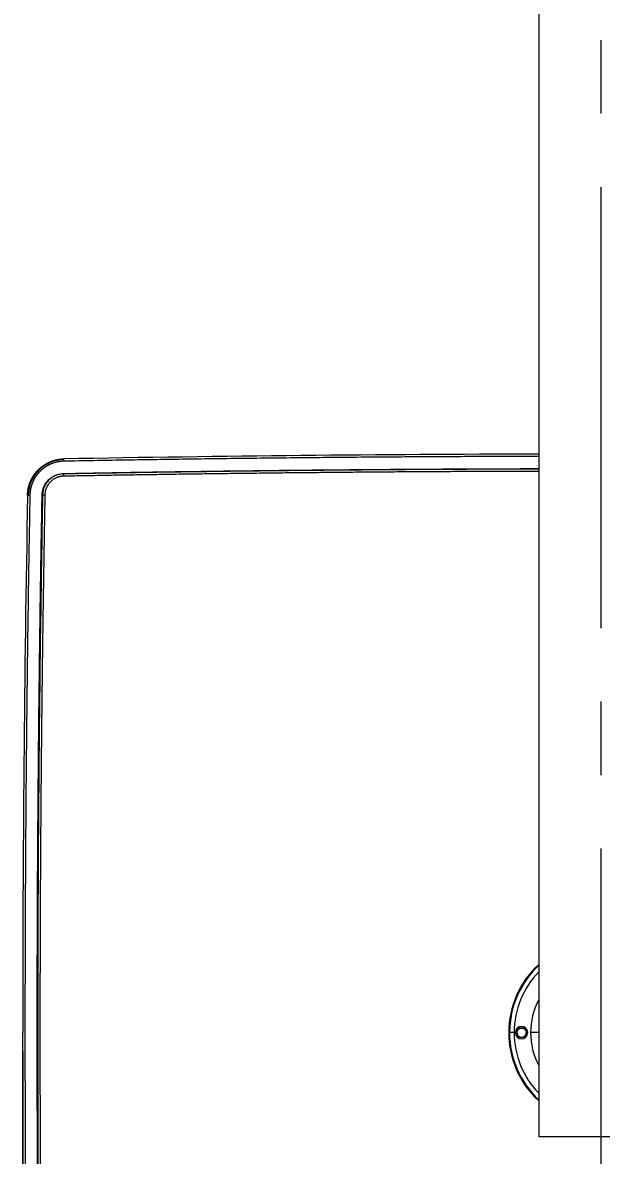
# Model space of a CAD drawing. Extents: x 8896 to 12055, y -91 to 2224.
# Drawn here: x 9756.8 to 9881.8, y 1567.2 to 1811.8 of the extents above; entities that cross this region are included whole.
import ezdxf

# ---------------------------------------------------------------- set-up
doc = ezdxf.new("R2010")
doc.units = 0
doc.header["$LTSCALE"] = 10
doc.header["$MEASUREMENT"] = 0
doc.header["$PDMODE"] = 3
doc.header["$PDSIZE"] = -10
doc.linetypes.add('CENTER2', pattern=[28.575, 19.05, -3.175, 3.175, -3.175])
doc.layers.get('0').update_dxf_attribs({"linetype": 'CONTINUOUS'})
doc.layers.get('DEFPOINTS').update_dxf_attribs({"linetype": 'CONTINUOUS'})
doc.layers.add('1', color=7, linetype='CONTINUOUS')
doc.layers.add('Cneter', color=1, linetype='CENTER2', lineweight=13)
doc.styles.add('Daelim Dimension', font='')
doc.styles.get('Daelim Dimension').set_extended_font_data('나눔고딕')
doc.dimstyles.new('DEFAULT', dxfattribs={"dimscale": 2, "dimtxt": 2, "dimasz": 2, "dimexe": 0, "dimexo": 2, "dimgap": 1, "dimtad": 1, "dimdec": 1, "dimzin": 9, "dimdsep": 46, "dimtxsty": 'Daelim Dimension', "dimcen": 0.5, "dimclrd": 5, "dimclre": 5, "dimclrt": 256, "dimadec": 1, "dimazin": 0, "dimtfac": 1, "dimtdec": 1, "dimtix": 1, "dimtmove": 0, "dimatfit": 3, "dimfxl": 1, "dimtolj": 1, "dimtzin": 1, "dimlwd": 9, "dimlwe": 9, "dimarcsym": 0})

# ---------------------------------------------------------------- blocks, each defined once
blk = doc.blocks.new('*D15')
at = {"color": 5, "lineweight": 9, "ltscale": 0.5, "transparency": 16777216}
for p, q in [((9756.82, 1589.67), (9756.82, 1413.04)), ((10006.81, 1589.67), (10006.81, 1413.04)), ((9764.82, 1415.04), (9998.81, 1415.04))]:
    blk.add_line(p, q, dxfattribs=at)
at = {"color": 5, "ltscale": 0.5, "transparency": 16777216}
for points in [[(9764.82, 1416.37), (9764.82, 1413.71), (9756.82, 1415.04)], [(9998.81, 1416.37), (9998.81, 1413.71), (10006.81, 1415.04)]]:
    blk.add_solid(points, dxfattribs=at)
at = {"layer": 'DEFPOINTS', "color": 0, "ltscale": 0.5, "transparency": 16777216}
for p in [(9756.82, 1593.67), (10006.81, 1593.67), (10006.81, 1415.04)]:
    blk.add_point(p, dxfattribs=at)
at = {"color": 7, "ltscale": 0.5, "transparency": 16777216, "insert": (9881.81, 1427.93), "char_height": 20, "attachment_point": 5, "style": 'Daelim Dimension'}
blk.add_mtext('\\A1;250', dxfattribs=at)

msp = doc.modelspace()

# ---------------------------------------------------------------- linework, layer by layer
at = {"layer": '1', "color": 7, "linetype": 'Continuous', "lineweight": 18}
for p in [(9868.26, 1895.15), (9895.26, 1571.15)]:
    msp.add_line(p, (9868.26, 1571.15), dxfattribs=at)
at = {"layer": '1', "color": 7, "linetype": 'Continuous', "lineweight": 13}
for p, q in [((9861.96, 1593.67), (9861.81, 1593.67)), ((9862.96, 1593.67), (9861.96, 1593.67)), ((9863.53, 1593.67), (9863.22, 1593.67)), ((9865.56, 1593.67), (9865.6, 1593.67)), ((9868.26, 1593.67), (9866.51, 1593.67))]:
    msp.add_line(p, q, dxfattribs=at)
at = {"layer": '1', "color": 7, "linetype": 'Continuous', "lineweight": 18}
for centre, radius, start, end in [((9881.81, -4667.95), 6386.61, 90.121563, 91.041505), ((16143.43, 1593.67), 6386.61, 178.958495, 180), ((9881.81, 1593.67), 20, 132.6544, 180), ((9881.81, 1593.67), 15.3, 152.3433, 180), ((9881.81, 1593.67), 20, 180, 227.3456), ((9864.56, 1593.67), 1.34, 90, 180), ((9864.56, 1593.67), 1.34, 180, 270), ((9864.56, 1593.67), 1.04, 90, 180), ((9864.56, 1593.67), 1.04, 180, 270), ((9864.56, 1593.67), 1.34, 0, 90), ((9864.56, 1593.67), 1.04, 360, 90), ((9864.56, 1593.67), 1.04, 270, 360), ((9864.56, 1593.67), 1.34, 270, 0), ((9881.81, 1593.67), 15.3, 180, 207.6567)]:
    msp.add_arc(centre, radius, start, end, dxfattribs=at)
at = {"layer": '1', "color": 7, "linetype": 'Continuous', "lineweight": 13}
for radius, start, end in [(19.85, 133.0472, 179.7289), (18.85, 135.9537, 179.7289), (19.85, 179.7289, 180), (19.85, 180, 226.9542), (18.85, 179.7289, 180), (18.85, 180, 224.0448)]:
    msp.add_arc((9881.81, 1593.67), radius, start, end, dxfattribs=at)
msp.add_ellipse((9765.87, 1709.61), major_axis=(5.64, 5.47), ratio=1, start_param=0.818639, end_param=2.35315, dxfattribs=at)
for points, degree in [([(9868.26, 1718.15), (9817, 1718.04), (9765.74, 1717.11)], 2), ([(9758.37, 1709.75), (9756.26, 1593.67), (9758.37, 1477.59)], 2), ([(9863.53, 1593.67), (9863.56, 1593.67)], 1), ([(9865.91, 1593.67), (9865.6, 1593.67)], 1)]:
    msp.add_open_spline(points, degree=degree, dxfattribs=at)
at = {"layer": '1', "color": 7, "linetype": 'Continuous', "lineweight": 18}
for points, knots in [([(9757.87, 1709.76), (9757.87, 1709.77), (9757.87, 1709.8), (9757.88, 1709.84), (9757.88, 1709.89), (9757.88, 1709.93), (9757.88, 1709.97), (9757.88, 1710.02), (9757.88, 1710.06), (9757.89, 1710.1), (9757.89, 1710.15), (9757.89, 1710.19), (9757.9, 1710.23), (9757.9, 1710.28), (9757.9, 1710.32), (9757.91, 1710.36), (9757.91, 1710.41), (9757.92, 1710.45), (9757.92, 1710.49), (9757.93, 1710.54), (9757.93, 1710.58), (9757.94, 1710.62), (9757.94, 1710.66), (9757.95, 1710.71), (9757.95, 1710.75), (9757.96, 1710.79), (9757.97, 1710.83), (9757.97, 1710.88), (9757.98, 1710.92), (9757.99, 1710.96), (9757.99, 1711), (9758, 1711.05), (9758.01, 1711.09), (9758.02, 1711.13), (9758.03, 1711.17), (9758.03, 1711.21), (9758.04, 1711.26), (9758.05, 1711.3), (9758.06, 1711.34), (9758.07, 1711.38), (9758.08, 1711.42), (9758.09, 1711.47), (9758.1, 1711.51), (9758.11, 1711.55), (9758.12, 1711.59), (9758.13, 1711.63), (9758.14, 1711.67), (9758.15, 1711.71), (9758.16, 1711.75), (9758.18, 1711.8), (9758.19, 1711.84), (9758.2, 1711.88), (9758.21, 1711.92), (9758.22, 1711.96), (9758.24, 1712), (9758.25, 1712.04), (9758.26, 1712.08), (9758.28, 1712.12), (9758.29, 1712.16), (9758.3, 1712.2), (9758.32, 1712.24), (9758.33, 1712.28), (9758.34, 1712.32), (9758.36, 1712.36), (9758.37, 1712.4), (9758.39, 1712.44), (9758.4, 1712.48), (9758.42, 1712.52), (9758.43, 1712.56), (9758.45, 1712.6), (9758.47, 1712.64), (9758.48, 1712.67), (9758.5, 1712.71), (9758.51, 1712.75), (9758.53, 1712.79), (9758.55, 1712.83), (9758.56, 1712.87), (9758.58, 1712.91), (9758.6, 1712.94), (9758.62, 1712.98), (9758.63, 1713.02), (9758.65, 1713.06), (9758.67, 1713.1), (9758.69, 1713.13), (9758.71, 1713.17), (9758.73, 1713.21), (9758.74, 1713.25), (9758.76, 1713.28), (9758.78, 1713.32), (9758.8, 1713.36), (9758.82, 1713.39), (9758.84, 1713.43), (9758.86, 1713.47), (9758.88, 1713.5), (9758.9, 1713.54), (9758.92, 1713.58), (9758.94, 1713.61), (9758.96, 1713.65), (9758.99, 1713.68), (9759.01, 1713.72), (9759.03, 1713.75), (9759.05, 1713.79), (9759.07, 1713.83), (9759.09, 1713.86), (9759.12, 1713.9), (9759.14, 1713.93), (9759.16, 1713.97), (9759.18, 1714), (9759.21, 1714.03), (9759.23, 1714.07), (9759.25, 1714.1), (9759.27, 1714.14), (9759.3, 1714.17), (9759.32, 1714.21), (9759.35, 1714.24), (9759.37, 1714.27), (9759.39, 1714.31), (9759.42, 1714.34), (9759.44, 1714.37), (9759.47, 1714.41), (9759.49, 1714.44), (9759.52, 1714.47), (9759.54, 1714.5), (9759.57, 1714.54), (9759.59, 1714.57), (9759.62, 1714.6), (9759.64, 1714.63), (9759.67, 1714.66), (9759.69, 1714.7), (9759.72, 1714.73), (9759.75, 1714.76), (9759.77, 1714.79), (9759.8, 1714.82), (9759.83, 1714.85), (9759.85, 1714.88), (9759.88, 1714.91), (9759.91, 1714.94), (9759.93, 1714.97), (9759.96, 1715), (9759.99, 1715.03), (9760.02, 1715.06), (9760.05, 1715.09), (9760.07, 1715.12), (9760.1, 1715.15), (9760.13, 1715.18), (9760.16, 1715.21), (9760.19, 1715.24), (9760.22, 1715.28), (9760.27, 1715.32), (9760.33, 1715.38), (9760.39, 1715.43), (9760.44, 1715.49), (9760.5, 1715.54), (9760.56, 1715.59), (9760.62, 1715.65), (9760.68, 1715.7), (9760.74, 1715.75), (9760.8, 1715.8), (9760.86, 1715.85), (9760.93, 1715.9), (9760.99, 1715.95), (9761.05, 1716), (9761.12, 1716.05), (9761.18, 1716.09), (9761.25, 1716.14), (9761.31, 1716.19), (9761.38, 1716.23), (9761.45, 1716.28), (9761.51, 1716.32), (9761.58, 1716.36), (9761.65, 1716.41), (9761.72, 1716.45), (9761.79, 1716.49), (9761.86, 1716.53), (9761.93, 1716.57), (9762, 1716.61), (9762.07, 1716.65), (9762.14, 1716.69), (9762.21, 1716.73), (9762.29, 1716.76), (9762.36, 1716.8), (9762.43, 1716.84), (9762.51, 1716.87), (9762.58, 1716.9), (9762.66, 1716.94), (9762.73, 1716.97), (9762.81, 1717), (9762.88, 1717.03), (9762.96, 1717.06), (9763.04, 1717.09), (9763.11, 1717.12), (9763.19, 1717.15), (9763.27, 1717.18), (9763.35, 1717.2), (9763.42, 1717.23), (9763.5, 1717.25), (9763.58, 1717.28), (9763.66, 1717.3), (9763.74, 1717.32), (9763.82, 1717.34), (9763.9, 1717.37), (9763.98, 1717.39), (9764.06, 1717.4), (9764.14, 1717.42), (9764.23, 1717.44), (9764.31, 1717.46), (9764.39, 1717.47), (9764.47, 1717.49), (9764.55, 1717.5), (9764.64, 1717.52), (9764.72, 1717.53), (9764.8, 1717.54), (9764.89, 1717.55), (9764.97, 1717.56), (9765.05, 1717.57), (9765.14, 1717.58), (9765.22, 1717.59), (9765.3, 1717.59), (9765.39, 1717.6), (9765.47, 1717.6), (9765.56, 1717.61), (9765.64, 1717.61), (9765.7, 1717.61), (9765.73, 1717.61)], [0, 0, 0, 0, 0.003544, 0.007087, 0.010628, 0.014167, 0.017705, 0.021241, 0.024775, 0.028308, 0.031839, 0.035368, 0.038896, 0.042422, 0.045946, 0.049469, 0.05299, 0.05651, 0.060028, 0.063544, 0.067058, 0.070571, 0.074082, 0.077592, 0.0811, 0.084606, 0.088111, 0.091614, 0.095115, 0.098615, 0.102113, 0.105609, 0.109104, 0.112597, 0.116088, 0.119578, 0.123066, 0.126553, 0.130038, 0.133521, 0.137002, 0.140482, 0.14396, 0.147437, 0.150912, 0.154385, 0.157857, 0.161327, 0.164795, 0.168262, 0.171727, 0.17519, 0.178652, 0.182112, 0.18557, 0.189027, 0.192482, 0.195936, 0.199388, 0.202838, 0.206286, 0.209733, 0.213178, 0.216622, 0.220064, 0.223504, 0.226943, 0.23038, 0.233815, 0.237249, 0.240681, 0.244111, 0.24754, 0.250967, 0.254392, 0.257816, 0.261238, 0.264659, 0.268078, 0.271495, 0.27491, 0.278324, 0.281736, 0.285147, 0.288556, 0.291963, 0.295369, 0.298773, 0.302175, 0.305576, 0.308975, 0.312372, 0.315768, 0.319162, 0.322554, 0.325945, 0.329334, 0.332722, 0.336108, 0.339492, 0.342874, 0.346255, 0.349634, 0.353012, 0.356388, 0.359762, 0.363135, 0.366506, 0.369875, 0.373243, 0.376609, 0.379973, 0.383336, 0.386697, 0.390057, 0.393414, 0.396771, 0.400125, 0.403478, 0.406829, 0.410179, 0.413527, 0.416873, 0.420217, 0.42356, 0.426902, 0.430241, 0.433579, 0.436916, 0.44025, 0.443583, 0.446915, 0.450245, 0.453573, 0.456899, 0.460224, 0.463547, 0.466869, 0.470188, 0.473507, 0.476823, 0.480138, 0.483451, 0.486763, 0.490073, 0.493381, 0.496688, 0.499993, 0.506428, 0.512869, 0.519316, 0.525769, 0.532229, 0.538695, 0.545167, 0.551646, 0.558131, 0.564622, 0.571119, 0.577623, 0.584133, 0.590649, 0.597171, 0.6037, 0.610235, 0.616776, 0.623324, 0.629878, 0.636438, 0.643004, 0.649577, 0.656156, 0.662741, 0.669332, 0.67593, 0.682534, 0.689144, 0.695761, 0.702384, 0.709013, 0.715648, 0.72229, 0.728938, 0.735592, 0.742253, 0.748919, 0.755592, 0.762272, 0.768957, 0.775649, 0.782347, 0.789051, 0.795762, 0.802479, 0.809202, 0.815932, 0.822668, 0.82941, 0.836158, 0.842912, 0.849673, 0.85644, 0.863214, 0.869994, 0.87678, 0.883572, 0.89037, 0.897175, 0.903986, 0.910803, 0.917627, 0.924457, 0.931293, 0.938136, 0.944984, 0.951839, 0.958701, 0.965568, 0.972442, 0.979322, 0.986208, 0.993101, 1, 1, 1, 1]), ([(9868.26, 1715.41), (9867.73, 1715.41), (9866.35, 1715.4), (9864.13, 1715.4), (9861.61, 1715.39), (9859.08, 1715.38), (9856.55, 1715.37), (9854.03, 1715.36), (9851.5, 1715.35), (9848.98, 1715.34), (9846.45, 1715.32), (9843.92, 1715.31), (9841.4, 1715.29), (9838.87, 1715.28), (9836.35, 1715.26), (9833.82, 1715.24), (9831.3, 1715.22), (9828.77, 1715.2), (9826.24, 1715.18), (9823.72, 1715.16), (9821.19, 1715.13), (9818.67, 1715.11), (9816.14, 1715.08), (9813.62, 1715.06), (9811.09, 1715.03), (9808.57, 1715), (9806.04, 1714.97), (9803.51, 1714.94), (9800.99, 1714.91), (9798.46, 1714.88), (9795.94, 1714.84), (9793.41, 1714.81), (9790.89, 1714.77), (9788.36, 1714.74), (9785.84, 1714.7), (9783.31, 1714.66), (9780.79, 1714.62), (9778.26, 1714.58), (9775.74, 1714.54), (9773.21, 1714.5), (9770.69, 1714.45), (9768.16, 1714.41), (9766.48, 1714.38), (9765.64, 1714.36)], [0, 0, 0, 0, 0.015651, 0.040263, 0.064874, 0.089486, 0.114097, 0.138708, 0.163319, 0.18793, 0.21254, 0.237151, 0.261761, 0.286371, 0.310981, 0.335591, 0.360201, 0.384811, 0.40942, 0.434029, 0.458639, 0.483248, 0.507856, 0.532465, 0.557074, 0.581682, 0.60629, 0.630898, 0.655506, 0.680114, 0.704721, 0.729329, 0.753936, 0.778543, 0.80315, 0.827757, 0.852364, 0.87697, 0.901576, 0.926183, 0.950789, 0.975394, 1, 1, 1, 1]), ([(9761.02, 1709.75), (9761.03, 1710.24), (9761.2, 1711.23), (9761.89, 1712.55), (9762.81, 1713.47), (9763.5, 1713.88), (9763.78, 1714.01)], [0, 0, 0, 0, 0.276368, 0.551466, 0.826172, 1, 1, 1, 1]), ([(9765.64, 1714.36), (9765.34, 1714.36), (9765.05, 1714.32), (9764.47, 1714.2), (9764.05, 1714.07), (9763.65, 1713.88), (9763.39, 1713.74), (9763.02, 1713.51), (9762.68, 1713.22), (9762.26, 1712.81), (9762.07, 1712.58), (9761.74, 1712.09), (9761.6, 1711.83), (9761.37, 1711.29), (9761.28, 1711.01), (9761.19, 1710.58), (9761.17, 1710.43), (9761.13, 1710.14), (9761.12, 1709.99), (9761.12, 1709.85)], [0, 0, 0, 0, 0.125, 0.125, 0.25, 0.3125, 0.3125, 0.375, 0.5, 0.5, 0.625, 0.625, 0.75, 0.75, 0.875, 0.875, 0.9375, 0.9375, 1, 1, 1, 1]), ([(9765.64, 1713.86), (9765.63, 1713.86), (9765.61, 1713.86), (9765.58, 1713.86), (9765.55, 1713.86), (9765.51, 1713.86), (9765.48, 1713.86), (9765.45, 1713.86), (9765.42, 1713.85), (9765.38, 1713.85), (9765.35, 1713.85), (9765.32, 1713.84), (9765.29, 1713.84), (9765.25, 1713.84), (9765.22, 1713.83), (9765.19, 1713.83), (9765.16, 1713.82), (9765.12, 1713.82), (9765.09, 1713.82), (9765.06, 1713.81), (9765.03, 1713.8), (9764.99, 1713.8), (9764.96, 1713.79), (9764.93, 1713.79), (9764.9, 1713.78), (9764.81, 1713.76), (9764.67, 1713.73), (9764.49, 1713.67), (9764.3, 1713.61), (9764.06, 1713.51), (9763.76, 1713.37), (9763.42, 1713.17), (9763.11, 1712.93), (9762.82, 1712.67), (9762.55, 1712.38), (9762.32, 1712.06), (9762.11, 1711.73), (9761.97, 1711.43), (9761.88, 1711.19), (9761.81, 1711), (9761.76, 1710.81), (9761.72, 1710.66), (9761.7, 1710.56), (9761.69, 1710.5), (9761.68, 1710.44), (9761.67, 1710.38), (9761.66, 1710.32), (9761.65, 1710.26), (9761.64, 1710.2), (9761.64, 1710.14), (9761.63, 1710.08), (9761.63, 1710.02), (9761.62, 1709.96), (9761.62, 1709.9), (9761.62, 1709.86), (9761.62, 1709.84)], [0, 0, 0, 0, 0.005179, 0.010359, 0.015539, 0.02072, 0.025902, 0.031086, 0.036272, 0.04146, 0.046651, 0.051846, 0.057043, 0.062244, 0.06745, 0.07266, 0.077874, 0.083094, 0.088319, 0.093551, 0.098788, 0.104032, 0.109282, 0.11454, 0.119806, 0.125079, 0.156309, 0.187529, 0.21881, 0.25022, 0.312836, 0.37524, 0.437908, 0.499996, 0.562062, 0.624741, 0.687116, 0.749742, 0.781133, 0.812407, 0.843632, 0.87488, 0.884607, 0.89431, 0.903989, 0.913648, 0.923288, 0.932911, 0.942521, 0.952118, 0.961705, 0.971285, 0.980859, 0.99043, 1, 1, 1, 1]), ([(9763.78, 1714.01), (9763.94, 1714.09), (9764.57, 1714.34), (9765.24, 1714.46), (9765.73, 1714.46), (9765.73, 1714.46)], [0, 0, 0, 0, 0.268007, 0.99937, 1, 1, 1, 1]), ([(9868.26, 1714.92), (9867.53, 1714.92), (9865.92, 1714.91), (9863.45, 1714.91), (9860.85, 1714.9), (9858.25, 1714.89), (9855.66, 1714.88), (9853.07, 1714.87), (9850.48, 1714.86), (9847.91, 1714.84), (9845.33, 1714.83), (9842.76, 1714.81), (9840.2, 1714.8), (9837.64, 1714.78), (9835.09, 1714.76), (9832.54, 1714.74), (9830, 1714.72), (9827.46, 1714.7), (9824.93, 1714.68), (9822.4, 1714.65), (9819.88, 1714.63), (9817.36, 1714.6), (9814.85, 1714.58), (9812.34, 1714.55), (9809.84, 1714.52), (9807.34, 1714.49), (9804.84, 1714.46), (9802.36, 1714.43), (9799.87, 1714.4), (9797.4, 1714.37), (9794.92, 1714.34), (9792.46, 1714.3), (9789.99, 1714.27), (9787.54, 1714.23), (9785.08, 1714.19), (9782.64, 1714.15), (9780.19, 1714.12), (9777.76, 1714.08), (9775.33, 1714.04), (9772.9, 1713.99), (9770.48, 1713.95), (9768.06, 1713.91), (9766.45, 1713.88), (9765.64, 1713.86)], [0, 0, 0, 0, 0.021508, 0.046925, 0.072293, 0.097612, 0.122882, 0.148103, 0.173275, 0.198398, 0.223473, 0.248498, 0.273474, 0.298402, 0.32328, 0.348109, 0.37289, 0.397621, 0.422304, 0.446937, 0.471522, 0.496058, 0.520545, 0.544982, 0.569371, 0.593711, 0.618002, 0.642244, 0.666437, 0.690581, 0.714676, 0.738722, 0.76272, 0.786668, 0.810567, 0.834418, 0.858219, 0.881972, 0.905675, 0.92933, 0.952935, 0.976492, 1, 1, 1, 1]), ([(9761.12, 1709.85), (9760.77, 1690.49), (9760.5, 1671.12), (9760.15, 1632.4), (9760.06, 1613.03), (9760.06, 1593.67)], [0, 0, 0, 0, 0.5, 0.5, 1, 1, 1, 1]), ([(9761.62, 1709.84), (9761.61, 1709.4), (9761.6, 1708.53), (9761.57, 1707.23), (9761.55, 1705.92), (9761.53, 1704.61), (9761.5, 1703.3), (9761.48, 1701.99), (9761.46, 1700.67), (9761.44, 1699.36), (9761.41, 1698.04), (9761.39, 1696.72), (9761.37, 1695.4), (9761.35, 1694.08), (9761.33, 1692.76), (9761.31, 1691.44), (9761.29, 1690.11), (9761.27, 1688.78), (9761.25, 1687.45), (9761.23, 1686.12), (9761.21, 1684.79), (9761.19, 1683.46), (9761.17, 1682.13), (9761.15, 1680.79), (9761.13, 1679.45), (9761.11, 1678.11), (9761.1, 1676.77), (9761.08, 1675.43), (9761.06, 1674.09), (9761.05, 1672.74), (9761.03, 1671.4), (9761.01, 1670.05), (9761, 1668.7), (9760.98, 1667.35), (9760.96, 1666), (9760.95, 1664.64), (9760.93, 1663.29), (9760.92, 1661.93), (9760.9, 1660.58), (9760.89, 1659.22), (9760.88, 1657.86), (9760.86, 1656.49), (9760.85, 1655.13), (9760.84, 1653.76), (9760.82, 1652.4), (9760.81, 1651.03), (9760.8, 1649.66), (9760.79, 1648.29), (9760.77, 1646.92), (9760.76, 1645.54), (9760.75, 1644.17), (9760.74, 1642.79), (9760.73, 1641.41), (9760.72, 1640.03), (9760.71, 1638.65), (9760.7, 1637.27), (9760.69, 1635.88), (9760.68, 1634.5), (9760.67, 1633.11), (9760.67, 1631.72), (9760.66, 1630.33), (9760.65, 1628.94), (9760.64, 1627.55), (9760.63, 1626.15), (9760.63, 1624.75), (9760.62, 1623.36), (9760.61, 1621.96), (9760.61, 1620.56), (9760.6, 1619.16), (9760.6, 1617.75), (9760.59, 1616.35), (9760.59, 1614.94), (9760.58, 1613.53), (9760.58, 1612.12), (9760.57, 1610.71), (9760.57, 1609.3), (9760.57, 1607.89), (9760.56, 1606.47), (9760.56, 1605.06), (9760.56, 1603.64), (9760.56, 1602.22), (9760.55, 1600.8), (9760.55, 1599.37), (9760.55, 1597.95), (9760.55, 1596.52), (9760.55, 1595.1), (9760.55, 1593.27), (9760.55, 1591.03), (9760.55, 1588.4), (9760.56, 1585.77), (9760.56, 1583.15), (9760.56, 1580.53), (9760.57, 1577.92), (9760.58, 1575.31), (9760.59, 1572.7), (9760.59, 1570.11), (9760.6, 1567.51), (9760.62, 1564.92), (9760.63, 1562.34), (9760.64, 1559.76), (9760.66, 1557.19), (9760.67, 1554.62), (9760.69, 1552.06), (9760.7, 1549.5), (9760.72, 1546.95), (9760.74, 1544.4), (9760.76, 1541.85), (9760.78, 1539.32), (9760.81, 1536.78), (9760.83, 1534.26), (9760.85, 1531.73), (9760.88, 1529.22), (9760.91, 1526.7), (9760.93, 1524.19), (9760.96, 1521.69), (9760.99, 1519.19), (9761.02, 1516.7), (9761.05, 1514.21), (9761.08, 1511.73), (9761.11, 1509.25), (9761.15, 1506.78), (9761.18, 1504.31), (9761.22, 1501.85), (9761.25, 1499.39), (9761.29, 1496.94), (9761.33, 1494.49), (9761.37, 1492.05), (9761.41, 1489.61), (9761.45, 1487.18), (9761.49, 1484.75), (9761.53, 1482.33), (9761.58, 1479.91), (9761.61, 1478.31), (9761.62, 1477.5)], [0, 0, 0, 0, 0.005617, 0.011241, 0.016871, 0.022507, 0.02815, 0.033799, 0.039454, 0.045115, 0.050783, 0.056457, 0.062138, 0.067825, 0.073518, 0.079217, 0.084923, 0.090635, 0.096353, 0.102077, 0.107808, 0.113546, 0.119289, 0.125039, 0.130795, 0.136558, 0.142326, 0.148101, 0.153883, 0.15967, 0.165464, 0.171265, 0.177071, 0.182884, 0.188704, 0.194529, 0.200361, 0.206199, 0.212044, 0.217894, 0.223752, 0.229615, 0.235485, 0.241361, 0.247243, 0.253132, 0.259027, 0.264928, 0.270835, 0.276749, 0.28267, 0.288596, 0.294529, 0.300468, 0.306413, 0.312365, 0.318323, 0.324288, 0.330258, 0.336235, 0.342219, 0.348208, 0.354204, 0.360206, 0.366215, 0.37223, 0.378251, 0.384279, 0.390312, 0.396352, 0.402399, 0.408452, 0.414511, 0.420576, 0.426648, 0.432726, 0.43881, 0.444901, 0.450997, 0.457101, 0.46321, 0.469326, 0.475448, 0.481577, 0.487711, 0.493853, 0.5, 0.511356, 0.522691, 0.534003, 0.545295, 0.556564, 0.567812, 0.579039, 0.590243, 0.601426, 0.612588, 0.623728, 0.634846, 0.645943, 0.657018, 0.668071, 0.679103, 0.690113, 0.701101, 0.712068, 0.723013, 0.733937, 0.744839, 0.755719, 0.766578, 0.777415, 0.788231, 0.799024, 0.809797, 0.820547, 0.831276, 0.841984, 0.852669, 0.863334, 0.873976, 0.884597, 0.895196, 0.905774, 0.91633, 0.926864, 0.937377, 0.947868, 0.958338, 0.968786, 0.979212, 0.989617, 1, 1, 1, 1]), ([(9760.06, 1593.67), (9760.06, 1574.31), (9760.15, 1554.94), (9760.5, 1516.22), (9760.77, 1496.85), (9761.12, 1477.49)], [0, 0, 0, 0, 0.5, 0.5, 1, 1, 1, 1])]:
    msp.add_open_spline(points, degree=3, knots=knots, dxfattribs=at)
at = {"layer": '1', "color": 7, "linetype": 'Continuous', "lineweight": 13}
for points, degree, knots in [([(9765.74, 1717.11), (9765.01, 1717.1), (9764.3, 1716.95), (9763.6, 1716.8), (9762.27, 1716.23), (9761.08, 1715.43), (9760.06, 1714.41), (9759.26, 1713.22), (9758.65, 1711.79), (9758.5, 1710.98), (9758.38, 1710.38), (9758.37, 1709.75)], 2, [0, 0, 0, 0.125, 0.125, 0.25, 0.375, 0.5, 0.625, 0.75, 0.892857, 0.892857, 1, 1, 1]), ([(9765.73, 1717.47), (9765.73, 1717.49), (9765.73, 1717.51), (9765.73, 1717.55), (9765.73, 1717.56), (9765.73, 1717.59), (9765.73, 1717.6), (9765.73, 1717.61), (9765.73, 1717.61), (9765.73, 1717.61)], 3, [0, 0, 0, 0, 0.25, 0.25, 0.5, 0.5, 0.75, 0.75, 1, 1, 1, 1]), ([(9765.74, 1717.11), (9765.73, 1717.15), (9765.73, 1717.18), (9765.73, 1717.24), (9765.73, 1717.28), (9765.73, 1717.34), (9765.73, 1717.37), (9765.73, 1717.42), (9765.73, 1717.45), (9765.73, 1717.47)], 3, [0, 0, 0, 0, 0.25, 0.25, 0.5, 0.5, 0.75, 0.75, 1, 1, 1, 1]), ([(9765.64, 1714.36), (9765.64, 1714.36), (9765.64, 1714.25), (9765.64, 1714), (9765.64, 1713.86)], 3, [0, 0, 0, 0, 0.498355, 1, 1, 1, 1]), ([(9757.87, 1709.76), (9757.87, 1709.76), (9757.88, 1709.76), (9757.89, 1709.76), (9757.9, 1709.76), (9757.92, 1709.76), (9757.94, 1709.76), (9757.97, 1709.76), (9757.99, 1709.76), (9758.01, 1709.76)], 3, [0, 0, 0, 0, 0.25, 0.25, 0.5, 0.5, 0.75, 0.75, 1, 1, 1, 1]), ([(9758.01, 1709.76), (9758.04, 1709.75), (9758.06, 1709.75), (9758.12, 1709.75), (9758.15, 1709.75), (9758.21, 1709.75), (9758.24, 1709.75), (9758.31, 1709.75), (9758.34, 1709.75), (9758.37, 1709.75)], 3, [0, 0, 0, 0, 0.25, 0.25, 0.5, 0.5, 0.75, 0.75, 1, 1, 1, 1]), ([(9761.12, 1709.85), (9761.12, 1709.85), (9761.12, 1709.85), (9761.14, 1709.85), (9761.14, 1709.85), (9761.17, 1709.85), (9761.18, 1709.85), (9761.22, 1709.85), (9761.24, 1709.85), (9761.29, 1709.84), (9761.32, 1709.84), (9761.38, 1709.84), (9761.41, 1709.84), (9761.47, 1709.84), (9761.5, 1709.84), (9761.56, 1709.84), (9761.59, 1709.84), (9761.62, 1709.84)], 3, [0, 0, 0, 0, 0.125, 0.125, 0.25, 0.25, 0.375, 0.375, 0.5, 0.5, 0.625, 0.625, 0.75, 0.75, 0.875, 0.875, 1, 1, 1, 1])]:
    msp.add_open_spline(points, degree=degree, knots=knots, dxfattribs=at)
at = {"layer": '1', "color": 7, "linetype": 'Continuous', "lineweight": 18}
for points, weights in [([(9765.73, 1714.46), (9816.99, 1715.4), (9868.26, 1715.51)], [1, 0.999926971302, 0.999918447483]), ([(9761.02, 1477.59), (9758.91, 1593.67), (9761.02, 1709.75)], [1, 0.999834642254, 1]), ([(9757.87, 1477.58), (9756.82, 1535.62), (9756.82, 1593.67)], [1, 0.999958696706, 1])]:
    msp.add_rational_spline(points, weights, degree=2, dxfattribs=at)
for points in [[(9863.56, 1593.67), (9863.56, 1594.67), (9864.56, 1594.67), (9865.56, 1594.67), (9865.56, 1593.67)], [(9863.56, 1593.67), (9863.56, 1592.67), (9864.56, 1592.67), (9865.56, 1592.67), (9865.56, 1593.67)]]:
    msp.add_rational_spline(points, [1, 0.707106781187, 1, 0.707106781187, 1], degree=2, knots=[0, 0, 0, 0.5, 0.5, 1, 1, 1], dxfattribs=at)
at = {"layer": 'Cneter', "lineweight": 5, "ltscale": 0.5}
msp.add_line((9881.76, 1538.2), (9881.76, 2066.58), dxfattribs=at)

# ---------------------------------------------------------------- dimensions: what is measured, and where the dimension line sits
at = {"color": 5, "ltscale": 0.5}
dim = msp.add_linear_dim(base=(10006.81, 1415.04), p1=(9756.82, 1593.67), p2=(10006.81, 1593.67), dimstyle='DEFAULT', override={"dimtxt": 10, "dimasz": 4, "dimexe": 1, "dimdec": 0, "dimclrt": 7}, dxfattribs=at)
dim.commit()
dim.dimension.update_dxf_attribs({"geometry": '*D15', "text_midpoint": (9881.81, 1427.93)})

doc.saveas('drawing.dxf')
